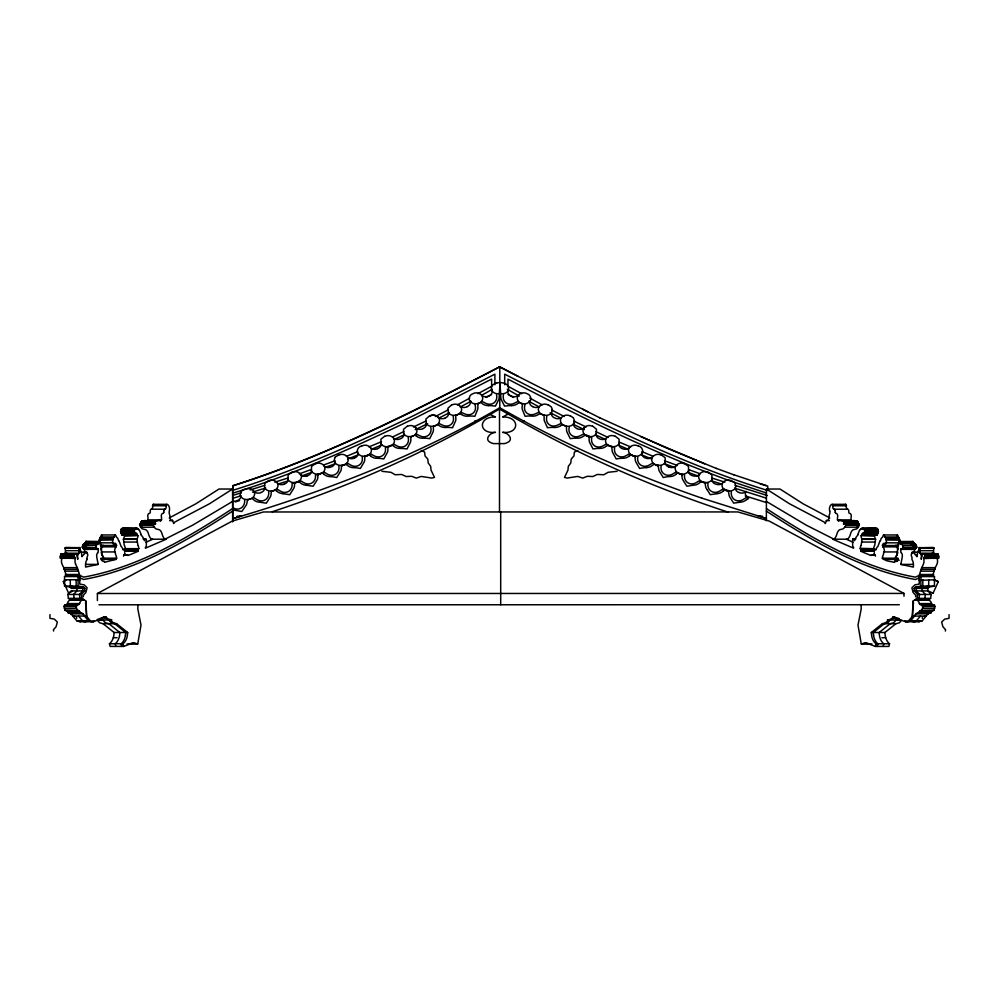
<?xml version="1.0" encoding="UTF-8"?>
<svg xmlns="http://www.w3.org/2000/svg" width="999" height="999" viewBox="0 0 999 999"><rect width="100%" height="100%" fill="white"/><g stroke="black" fill="none" stroke-linecap="round" stroke-linejoin="round"><path stroke-width="1.5" d="M137.85 604.632L137.85 609.153L141.009 625.112L137.725 643.93L127.048 643.93M766.221 520.729L766.221 517.682M861.163 604.645L861.163 609.165L857.991 625.124L861.275 643.943L871.952 643.943M766.358 520.367L766.445 489.035L780.007 489.035L803.084 503.783L829.769 517.944M894.904 561.238L894.742 561.388A1.898 1.336 90 0 0 894.629 562.362L886.825 560.801L882.317 558.216A4.558 3.222 90 0 0 882.654 556.393A4.446 3.147 90 0 1 883.253 554.969A3.721 2.635 90 0 0 883.566 553.359L884.053 551.947A3.322 2.348 90 0 0 884.377 550.162A6.419 4.545 90 0 0 882.941 546.853M899.187 560.339L896.19 558.254M928.071 600.099L930.606 598.389L931.143 594.455L917.582 594.467L914.335 590.909L914.16 588.386L915.484 587.087L920.878 586.126L920.916 576.573L919.267 575.387L915.346 577.147C860.838 567.332 812.274 538.424 766.47 508.628M922.851 579.782L922.826 586.126L917.432 587.087L916.108 588.386L916.295 590.909L919.53 594.467L918.993 598.389L916.458 600.099M928.708 579.782L928.683 586.126L923.288 587.087L921.965 588.386L922.139 590.909L925.386 594.455L924.849 598.389L922.302 600.099M915.484 587.087L929.045 587.087L934.44 586.126L934.477 576.573L932.766 575.374L919.267 575.387L919.242 584.09L914.884 584.865L911.875 587.787L913.136 592.519L915.783 595.416L915.584 596.803M949.05 614.635L949.038 618.344L944.679 619.13L941.657 622.052L942.919 626.785L945.566 629.682L945.379 631.056M232.642 521.903L232.567 489.035L219.006 489.023L195.916 503.771L169.243 517.932M74.65 558.416L60.315 557.904A3.222 2.273 -90 0 1 60.315 556.368L61.176 553.846L76.973 554.145A1.286 0.912 -90 0 1 77.135 555.631L77.735 559.303L77.635 556.668A1.374 0.974 -90 0 1 77.41 555.931M74.363 558.466L73.876 557.917A3.222 2.273 -90 0 1 73.876 556.368L74.738 553.858L76.311 553.646M136.488 533.316A1.548 1.086 -90 0 0 135.677 533.516L135.714 533.753A1.898 1.349 -90 0 1 135.926 534.69L135.352 535.014L134.191 530.619M136.638 533.366L137.912 536.151A5.707 4.033 -90 0 1 137.05 539.098L137.387 542.445A7.305 5.17 -90 0 1 137.725 544.842L137.775 545.142M876.323 529.008C879.857 528.646 877.859 535.114 876.647 534.69A1.898 1.349 90 0 1 876.86 533.766L876.885 533.528A1.561 1.099 90 0 0 876.61 533.354M877.671 529.408L877.309 528.508L861.525 528.583L859.59 530.294M879.707 541.52L878.258 545.554A2.173 1.536 90 0 1 877.247 547.002L876.223 548.776M80.132 548.676A2.01 1.424 -90 0 0 79.833 547.839L65.709 547.502L65.072 548.389A5.07 3.584 -90 0 0 65.472 549.987L65.559 550.674A3.322 2.348 -90 0 0 65.41 551.423L65.147 553.896M79.52 547.502L78.634 548.389A5.07 3.584 -90 0 0 79.033 549.987L79.121 550.674A3.322 2.348 -90 0 0 78.971 551.423L78.933 551.698M82.03 556.643L82.03 556.443A3.696 2.61 -90 0 0 81.718 554.67L81.556 553.995A4.933 3.484 -90 0 0 81.069 551.76A9.59 6.781 -90 0 0 80.107 549.725L80.157 549.5M98.252 543.893L84.028 543.843A1.923 1.361 -90 0 0 83.292 544.443A2.148 1.511 -90 0 0 82.929 545.417L82.717 545.804A1.948 1.374 -90 0 0 82.368 546.69L83.766 549.5L84.553 548.726M78.896 551.96L78.909 552.684A1.698 1.199 -90 0 0 78.896 553.221L78.097 554.607M475.049 404.807C477.397 411.713 471.166 417.033 464.423 413.786A6.518 6.518 0 0 1 463.336 413.236L461.038 412.375M77.398 555.769L77.947 554.657M933.853 553.908L933.59 551.436A3.322 2.348 90 0 0 933.453 550.686L933.528 549.999A5.07 3.584 90 0 0 933.94 548.401L933.303 547.514L919.167 547.852A2.01 1.424 90 0 0 918.868 548.688M861.525 528.583L874.812 528.284M902.784 547.739L916.345 547.739L916.632 546.703A1.948 1.374 90 0 0 916.295 545.816L916.071 545.429A2.148 1.511 90 0 0 915.708 544.455A1.923 1.361 90 0 0 914.984 543.856L900.748 543.906A2.035 1.436 90 0 1 902.497 545.442L902.596 545.654A1.998 1.411 90 0 1 903.096 547.502L901.672 549.525L900.886 548.751M122.39 533.341A1.561 1.099 -90 0 0 122.115 533.516L122.153 533.753A1.898 1.349 -90 0 1 122.353 534.677C121.179 534.989 119.543 529.732 121.866 528.521L137.475 528.571L139.41 530.282M876.26 549.013L875.898 549.925L875.087 549.65A7.193 5.082 90 0 1 874.425 548.901L874.175 548.713A2.023 1.436 90 0 0 874.025 550.324M123.676 646.415L123.014 643.731A12.325 8.716 -90 0 0 126.786 638.086L126.935 637.449A14.56 10.29 -90 0 0 127.373 635.464L127.685 632.504L116.608 623.688L113.411 622.877L111.638 621.203A1.811 1.286 -90 0 1 111.501 620.367L111.563 619.742L97.939 620.354A1.811 1.286 -90 0 0 98.077 621.203L99.838 622.877L103.047 623.688L114.111 632.504L113.811 635.464A14.56 10.29 -90 0 1 113.374 637.449L113.187 638.061A12.325 8.716 -90 0 1 109.453 643.718L110.115 646.415L123.676 646.415L133.217 642.819L137.725 643.93M914.46 548.751L915.109 549.512L916.345 547.739M64.835 584.802L63.374 581.443L68.581 593.144L72.403 591.246M98.114 548.738L97.34 549.512L96.541 547.714L82.767 547.702M861.275 643.943L865.783 642.832L875.324 646.428L875.986 643.743A12.325 8.716 90 0 1 872.214 638.099L872.065 637.462A14.56 10.29 90 0 1 871.628 635.476L871.315 632.517L882.392 623.701L885.589 622.889L887.362 621.216A1.811 1.286 90 0 0 887.499 620.379L891.57 618.768L892.969 617.007L905.506 621.753L919.068 621.74L922.239 620.791L926.198 616.046L912.212 616.083L913.236 600.948L917.032 598.389L930.606 598.389M163.824 512.125L163.936 510.202M453.121 416.296C455.207 423.276 448.826 428.409 442.17 425.012A6.431 6.431 0 0 1 441.108 424.425L438.836 423.514M70.941 600.074L68.394 598.376L67.857 594.442L81.419 594.442L84.665 590.896L84.853 588.374L83.516 587.075L78.122 586.113L64.56 586.113L64.523 576.56L66.234 575.362L79.733 575.374L83.666 577.135C138.162 567.32 186.726 538.411 232.542 508.616M766.408 501.436L806.318 525.187L834.053 539.21A10.589 7.492 90 0 0 835.888 536.7A11.214 7.93 90 0 0 836.925 533.966A7.542 5.332 90 0 1 839.51 529.795L842.644 528.995A3.934 2.772 90 0 0 844.18 527.884L844.542 527.16A2.51 1.773 90 0 0 845.529 525.986L845.866 524.65L844.679 524.075A5.107 3.609 90 0 0 843.83 523.626L843.643 522.877A1.424 0.999 90 0 0 844.118 522.677M853.283 542.395L846.353 539.235L847.614 539.21A10.589 7.492 90 0 0 849.45 536.7A11.214 7.93 90 0 0 850.486 533.966A7.542 5.332 90 0 1 853.071 529.795L856.205 528.995A3.934 2.772 90 0 0 857.741 527.884L858.104 527.16A2.385 1.686 90 0 0 858.753 526.61L858.965 524.125L845.117 524.138M138.324 549.575L138.162 549.912A1.336 0.937 -90 0 0 138.262 550.998L124.7 550.998A1.336 0.937 -90 0 1 124.6 549.9L125.25 548.339A5.27 3.721 -90 0 0 124.363 545.417L124.151 544.842A7.305 5.17 -90 0 0 123.826 542.445L123.476 539.085A5.707 4.033 -90 0 0 124.338 536.151L137.937 535.626M124.875 549.475L138.449 549.487L138.811 548.339A5.27 3.721 -90 0 0 137.924 545.417M122.777 548.763L121.766 546.977A2.173 1.536 -90 0 1 120.754 545.541L119.293 541.508M861.225 545.154L861.275 544.855A7.305 5.17 90 0 1 861.613 542.457L861.962 539.11A5.707 4.033 90 0 1 861.101 536.163L862.362 533.379M860.676 549.587L860.838 549.925A1.336 0.937 90 0 1 860.738 551.011L874.312 551.011A1.336 0.937 90 0 0 874.4 549.912L873.763 548.351A5.27 3.721 90 0 1 874.637 545.429L874.849 544.855A7.305 5.17 90 0 1 875.174 542.457L875.524 539.098A5.707 4.033 90 0 1 874.662 536.163L861.063 535.639M85.502 603.958L85.764 600.936L81.968 598.376L68.394 598.376M924.35 558.429L925.124 557.929A3.222 2.273 90 0 0 925.124 556.393L924.262 553.871L922.04 554.158A1.286 0.912 90 0 0 921.877 555.644L921.278 559.315L921.365 556.68A1.374 0.974 90 0 0 921.59 555.943M924.637 558.478L938.685 557.929A3.222 2.273 90 0 0 938.698 556.381L937.824 553.871L922.689 553.658M98.901 541.97L99.8 537.924A3.147 2.223 -90 0 1 100.774 536.95A4.433 3.134 -90 0 1 101.349 535.189L102.422 535.826M113.399 543.856A4.046 2.86 -90 0 1 113.287 542.819A5.607 3.959 -90 0 1 112.462 541.97L113.362 537.937A3.147 2.223 -90 0 1 114.336 536.962A4.433 3.134 -90 0 1 114.922 535.189L115.659 535.064L116.296 536.825A9.028 6.381 -90 0 0 117.532 538.061A3.534 2.498 -90 0 1 118.232 539.847L119.268 541.333M430.769 427.235C432.579 434.265 426.049 439.223 419.505 435.651A6.344 6.344 0 0 1 418.456 435.04L416.221 434.066M496.528 394.692C498.289 401.723 491.733 406.655 485.202 403.047A6.319 6.319 0 0 1 484.153 402.435L481.93 401.448M924.038 557.966L923.725 557.317L923.913 560.339A4.758 3.372 90 0 1 923.463 563.898A20.517 14.51 90 0 1 921.64 567.657L919.267 575.387M923.526 558.091L937.087 558.091L937.487 560.339A4.758 3.372 90 0 1 937.025 563.898A20.517 14.51 90 0 1 935.214 567.657L932.766 575.374M920.067 551.71L920.029 551.436A3.322 2.348 90 0 0 919.879 550.686L919.967 549.999A5.07 3.584 90 0 0 920.366 548.401L919.48 547.514M874.187 553.808L874.4 552.797M408.229 437.562C409.902 444.605 403.309 449.475 396.803 445.829A6.294 6.294 0 0 1 395.766 445.204L393.556 444.205M876.872 531.98L878.483 531.456M84.028 543.843A1.961 1.386 -90 0 1 84.59 543.856L84.728 543.581A1.586 1.124 -90 0 1 84.903 543.044L84.99 542.882A1.424 1.011 -90 0 1 85.34 542.557L85.939 542.345A2.535 1.798 -90 0 1 86.076 541.308L99.75 541.483A3.971 2.81 -90 0 1 100.524 544.205M735.826 486.463L734.864 482.692L731.168 480.394M917.032 598.389L917.582 594.467M922.302 618.356L922.502 616.97M920.067 610.689L921.627 610.476L922.489 608.441L922.764 606.58L921.553 604.807A2.96 2.098 90 0 1 919.38 603.583A4.87 3.447 90 0 0 916.57 600.124L915.209 599.625L928.758 600.224A4.87 3.447 90 0 1 931.543 603.596A2.96 2.098 90 0 0 933.753 604.832L934.964 606.58L933.828 610.464L920.067 610.689L917.906 613.061L930.806 612.949L932.267 610.689M74.962 557.954L75.275 557.305L75.087 560.327A4.758 3.372 -90 0 0 75.537 563.886M125.424 635.464L125.724 632.504L114.66 623.688L111.451 622.877L109.69 621.203A1.811 1.286 -90 0 1 109.553 620.367L104.47 617.707A2.96 2.098 -90 0 1 104.108 616.907L97.128 619.592M385.364 447.589C386.8 454.67 380.095 459.39 373.676 455.606A6.219 6.219 0 0 1 372.664 454.957L370.479 453.908M927.959 590.834L933.091 593.144M134.178 530.407L134.99 528.696M911.475 556.156A3.509 2.485 90 0 1 912 558.778L911.975 559.078A1.249 0.887 90 0 0 912 559.69L912.574 560.664A6.231 4.408 90 0 1 913.261 562.787A13.349 9.441 90 0 1 913.386 567.082L900.811 564.398L901.897 558.99A11.713 8.279 90 0 0 902.322 554.895A3.709 2.622 90 0 0 901.385 552.922M362.25 457.117C363.511 464.21 356.718 468.818 350.374 464.922A6.156 6.156 0 0 1 349.375 464.248L347.227 463.161M338.911 466.233C339.997 473.351 333.129 477.834 326.848 473.826A6.094 6.094 0 0 1 325.861 473.139L323.738 472.015M735.826 486.463L735.364 487.837M843.418 523.826L856.992 523.826L857.442 522.814A1.486 1.049 90 0 0 857.841 522.514L856.955 520.941L842.132 520.904A9.091 6.431 90 0 0 840.134 520.654A1.936 1.374 90 0 0 839.397 520.604L839.123 520.716A2.285 1.623 90 0 0 838.573 521.278L837.487 519.892A10.402 7.355 90 0 1 837.599 516.895A2.81 1.986 90 0 0 837.387 514.448L837.162 514.085A2.273 1.611 90 0 0 836.5 513.523L835.676 513.236M268.669 491.883C269.643 499.001 262.737 503.421 256.493 499.35A6.056 6.056 0 0 1 255.532 498.663L253.409 497.514M292.07 483.416C293.044 490.534 286.126 494.955 279.895 490.884A6.056 6.056 0 0 1 278.921 490.184L276.81 489.048M315.472 474.937C316.446 482.067 309.528 486.488 303.296 482.405A6.056 6.056 0 0 1 302.322 481.718L300.212 480.569M317.67 475.536L318.419 474.175L320.979 473.489A6.968 6.968 0 0 0 321.978 473.026L322.053 472.977A5.157 5.157 0 0 0 324.475 466.158M154.882 522.664A1.424 0.999 -90 0 0 155.369 522.864L155.582 523.813L142.02 523.813L141.558 522.802A1.486 1.049 -90 0 1 141.159 522.502L142.045 520.929L156.868 520.891A9.091 6.431 -90 0 1 158.878 520.641A1.936 1.374 -90 0 1 159.603 520.591L159.877 520.704A2.285 1.623 -90 0 1 160.427 521.266L161.513 519.88A10.402 7.355 -90 0 0 161.413 516.883A2.81 1.986 -90 0 1 161.613 514.435L161.838 514.073A2.273 1.611 -90 0 1 162.5 513.511L163.324 513.224M141.159 522.502L154.733 522.514L155.157 521.078L156.868 520.891M141.084 534.577L141.196 535.302A9.54 6.743 -90 0 1 142.233 536.276L143.644 538.498A10.852 7.68 -90 0 1 144.443 540.659L144.88 539.86A2.535 1.798 -90 0 1 145.629 539.31L143.094 538.936M877.272 646.428L877.934 643.743M883.128 646.428L883.79 643.743A12.325 8.716 90 0 1 880.032 638.099L879.869 637.462A14.56 10.29 90 0 1 879.432 635.476L879.132 632.517L890.196 623.701L893.393 622.889L895.166 621.216A1.811 1.286 90 0 0 895.304 620.379L899.112 618.93M887.437 619.755L901.061 620.379A1.811 1.286 90 0 1 900.923 621.216L899.162 622.889L895.953 623.701L884.889 632.517L885.189 635.476A14.56 10.29 90 0 0 885.626 637.462L885.813 638.074A12.325 8.716 90 0 0 889.547 643.731L888.885 646.428L875.324 646.428M917.282 554.682L917.444 554.008A4.933 3.484 90 0 1 917.944 551.773A9.59 6.781 90 0 1 918.893 549.737L918.855 549.512M862.512 533.329A1.548 1.086 90 0 1 863.323 533.528L863.286 533.766A1.898 1.349 90 0 0 863.074 534.702L863.648 535.027L864.809 530.631M85.464 542.494L99.513 542.494A2.572 1.811 -90 0 1 99.6 541.458L99.638 541.321M859.49 530.407L857.916 534.278M244.668 500.324C245.192 506.968 238.798 511.725 232.779 507.604M102.81 558.241L102.21 559.39L115.784 559.39L116.683 558.204A4.558 3.222 -90 0 1 116.346 556.381A4.446 3.147 -90 0 0 115.759 554.957A3.721 2.635 -90 0 1 115.434 553.346L114.947 551.935A3.322 2.348 -90 0 1 114.635 550.149A6.419 4.545 -90 0 1 116.059 546.84L116.521 545.516A1.623 1.149 -90 0 0 116.184 544.455L116.096 544.268A1.961 1.386 -90 0 0 114.373 543.369L114.373 543.893A8.766 6.206 -90 0 1 114.523 545.741L100.961 545.741A3.197 2.26 -90 0 1 100.412 545.179M842.132 520.904L843.843 521.091L844.28 522.527L857.841 522.514M885.601 543.868A4.046 2.86 90 0 0 885.713 542.832A5.607 3.959 90 0 0 886.538 541.982L885.638 537.949A3.147 2.223 90 0 0 884.664 536.975A4.433 3.134 90 0 0 884.09 535.202L883.341 535.077L882.704 536.838A9.028 6.381 90 0 1 881.468 538.074A3.534 2.498 90 0 0 880.781 539.86L879.732 541.346M66.733 610.676L68.894 613.049A3.671 2.597 -90 0 1 70.679 613.873L82.892 613.861A3.671 2.597 -90 0 0 81.094 613.024L78.933 610.676L65.172 610.451L64.036 606.555L65.247 604.795A2.96 2.098 -90 0 0 67.42 603.571A4.87 3.447 -90 0 1 70.23 600.112L83.791 599.6L70.242 600.199M78.933 610.676L77.373 610.464L76.511 608.428L76.236 606.568L77.447 604.795A2.96 2.098 -90 0 0 79.62 603.571A4.87 3.447 -90 0 1 82.43 600.112M101.074 550.137A6.419 4.545 -90 0 1 102.497 546.84L102.959 545.516A1.623 1.149 -90 0 0 102.86 544.942M829.719 511.151A4.308 3.047 90 0 1 829.57 514.248A5.744 4.058 90 0 0 828.995 517.582A5.732 4.058 90 0 1 828.596 519.468A2.972 2.098 90 0 1 826.747 520.267A2.897 2.048 90 0 0 826.373 520.666L825.586 522.889A2.273 1.611 90 0 1 825.137 523.576L824.724 522.44L821.378 520.541L789.522 503.783L766.445 489.035M87.825 549.4L84.141 549.063M896.578 535.839L897.651 535.202A4.433 3.134 90 0 1 898.238 536.975A3.147 2.223 90 0 1 899.2 537.949L900.099 541.982M135.265 534.702L121.703 534.69M904.657 620.679L907.454 621.753L910.626 620.791L912.574 616.071L913.236 600.948L913.498 603.97M933.078 593.231L938.286 581.668L934.04 579.707L938.286 581.668M688.561 470.904L688.473 466.383L684.365 463.461M711.962 479.37L711.875 474.85L707.767 471.928M89.685 542.469L85.939 542.345M151.673 509.228A2.647 1.873 -90 0 0 152.522 505.806L153.259 504.333L166.833 504.333A4.208 2.972 -90 0 1 168.619 505.606A5.382 3.796 -90 0 1 169.293 511.151A4.308 3.047 -90 0 0 169.443 514.248A5.744 4.058 -90 0 1 170.005 517.582A5.732 4.058 -90 0 0 170.404 519.455A2.972 2.098 -90 0 0 172.253 520.254M165.122 509.29A2.635 1.861 -90 0 0 166.084 505.806L166.833 504.333M665.172 462.25L665.159 457.717L661.088 454.757M145.717 542.382L152.647 539.235L151.386 539.198A10.589 7.492 -90 0 1 149.55 536.688A11.214 7.93 -90 0 1 148.514 533.953A7.542 5.332 -90 0 0 145.929 529.782L142.795 528.983A3.934 2.772 -90 0 1 141.259 527.872L140.896 527.147A2.385 1.686 -90 0 1 140.247 526.598L140.035 524.113L154.321 524.063A5.107 3.609 -90 0 1 155.17 523.613L155.582 523.813M232.592 501.423L192.682 525.174L164.947 539.198A10.589 7.492 -90 0 1 163.112 536.688A11.214 7.93 -90 0 1 162.075 533.953A7.542 5.332 -90 0 0 159.49 529.782L156.356 528.983A3.934 2.772 -90 0 1 154.82 527.884L154.458 527.147A2.51 1.773 -90 0 1 153.471 525.973L153.896 524.125M151.648 509.153L151.448 509.203A1.698 1.199 -90 0 0 150.624 509.702A1.961 1.386 -90 0 0 150.262 510.664L150.275 511.688A1.736 1.224 -90 0 1 150.075 512.812L149.925 513.036A1.424 1.011 -90 0 1 149.226 513.436L149.038 513.461A2.273 1.598 -90 0 0 148.277 514.073L148.052 514.448A2.81 1.986 -90 0 0 147.864 516.87A10.402 7.355 -90 0 1 147.952 519.88L147.165 521.066M618.918 443.768L619.13 439.248L615.209 436.138M345.567 464.148L345.492 464.198A6.906 6.906 0 0 1 344.505 464.685L341.546 465.746L341.321 468.743A6.256 6.256 0 0 1 340.696 471.128L336.75 477.559A34.765 34.765 0 0 0 329.982 476.623A9.278 9.278 0 0 1 323.813 474.163M746.153 491.383L745.966 491.708A6.806 6.806 0 0 1 739.21 492.582M877.134 528.533L874.4 528.421M596.166 433.828L596.515 429.308L592.694 426.123M573.688 423.564L574.512 420.816L573.339 417.782M124.201 528.271L124.9 528.084L121.866 528.521M551.473 412.762L552.385 409.665M855.918 538.948L852.784 539.11A2.485 1.761 90 0 0 852.622 540.297L852.671 546.091L853.571 547.415A1.536 1.086 90 0 1 853.608 548.201L832.791 539.248M335.239 457.117L334.253 459.827L334.815 462.275M898.476 544.218A3.971 2.81 90 0 1 899.25 541.495L912.811 541.483A3.971 2.81 90 0 0 912.512 542.032M82.03 556.443L83.616 554.657A1.511 1.074 -90 0 0 84.153 554.27L84.815 553.121A5.22 3.684 -90 0 1 85.889 553.021L86.226 552.897A1.436 1.011 -90 0 0 86.676 552.297M874.475 528.971L875.461 528.096M508.966 413.561L502.622 417.02C520.079 416.321 519.917 434.328 502.622 432.317C508.066 432.455 514.373 439.835 507.092 442.682A11.051 11.051 0 0 1 504.395 443.606L493.643 443.606A11.051 11.051 0 0 1 490.946 442.682C483.666 439.835 489.997 432.455 495.429 432.317C478.121 434.328 477.984 416.321 495.442 417.02L489.647 414.185M335.239 457.117L338.911 454.782M905.506 621.753L908.678 620.791L912.574 616.071A8.729 6.169 90 0 0 916.083 613.848A3.671 2.597 90 0 1 917.906 613.036M910.626 620.791L914.584 616.046M920.441 616.046L916.483 620.791L913.311 621.753L910.514 620.679M393.781 438.311A5.082 5.082 0 0 1 391.933 445.204L391.883 445.304A6.768 6.768 0 0 1 390.934 445.816L387.962 447.015L387.899 450.025A6.194 6.194 0 0 1 387.387 452.422L383.753 458.991A34.94 34.94 0 0 0 376.948 458.291A9.403 9.403 0 0 1 370.666 456.043M124.6 528.409L137.475 528.571M115.784 559.39L104.371 562.35A1.898 1.336 -90 0 0 104.258 561.376L104.096 561.226A2.76 1.961 -90 0 0 103.022 561.288A5.657 3.996 -90 0 1 100.911 559.103L101.124 558.391A13.961 9.865 -90 0 0 102.909 558.566L103.671 557.954A8.179 5.782 -90 0 0 101.923 555.119L101.361 552.909A4.271 3.022 -90 0 0 101.623 550.636A6.718 4.745 -90 0 0 100.862 548.076A2.922 2.06 -90 0 0 100.499 544.23M164.136 509.79L164.46 509.428A1.686 1.199 -90 0 1 165.097 509.215L151.448 509.203M67.857 594.442L71.104 590.896L84.665 590.896M276.898 491.146L275.037 490.034A7.005 7.005 0 0 1 274.038 490.484L271.316 491.421L271.054 494.418A6.269 6.269 0 0 1 270.392 496.79L266.346 503.184L259.59 502.172A9.241 9.241 0 0 1 253.459 499.662L252.223 498.551A2.235 2.235 0 0 0 251.636 498.501A7.005 7.005 0 0 1 250.637 498.951L249.088 499.388A7.63 7.63 0 0 1 247.665 499.662L246.915 502.947A6.356 6.356 0 0 1 246.129 505.294L241.758 511.525L235.065 510.277A10.14 10.14 0 0 1 232.779 509.815M315.634 463.486L311.526 466.421L311.438 470.941M488.573 405.569A9.503 9.503 0 0 1 482.205 403.571L480.856 402.572A2.248 2.248 0 0 0 480.269 402.56L480.269 402.56A6.731 6.731 0 0 1 479.32 403.097L479.158 403.146A7.243 7.243 0 0 1 477.822 403.658L477.872 406.993A6.094 6.094 0 0 1 477.672 409.428L474.875 416.271A35.165 35.165 0 0 0 468.007 416.171A9.678 9.678 0 0 1 461.488 414.473M844.542 527.16L858.104 527.16M460.689 406.518A5.02 5.02 0 0 1 459.54 413.524L459.465 413.586A6.531 6.531 0 0 1 458.566 414.16L455.669 415.559L455.856 418.569A6.119 6.119 0 0 1 455.569 420.991L452.522 427.759A35.14 35.14 0 0 0 445.666 427.485M914.16 588.386L927.721 588.386L929.045 587.087M723.101 491.108L724.962 489.985A7.005 7.005 0 0 0 725.961 490.447L726.96 490.759A7.567 7.567 0 0 0 728.371 491.071L728.945 494.38A6.269 6.269 0 0 0 729.607 496.753L733.653 503.146L740.409 502.135M746.503 499.575L748.626 498.601M438.711 417.632A5.045 5.045 0 0 1 437.287 424.612L437.225 424.687A6.618 6.618 0 0 1 436.301 425.237L433.341 426.561L433.416 429.57A6.144 6.144 0 0 1 433.029 431.98L429.732 438.673A35.077 35.077 0 0 0 422.902 438.211A9.528 9.528 0 0 1 416.508 436.188M676.148 474.088L677.434 473.039M416.546 436.151L415.147 435.202A2.248 2.248 0 0 0 414.573 435.189L414.573 435.189A6.718 6.718 0 0 1 413.623 435.726L410.814 436.925L410.839 439.935A6.156 6.156 0 0 1 410.402 442.345L406.98 448.988A35.027 35.027 0 0 0 400.162 448.439M629.295 455.981L631.218 454.945A6.843 6.843 0 0 0 632.18 455.444L633.416 455.881A7.505 7.505 0 0 0 634.827 456.243L635.264 459.565A6.219 6.219 0 0 0 635.839 461.95L639.622 468.456A34.853 34.853 0 0 1 646.415 467.632M362.075 445.891A7.005 7.005 0 0 1 370.829 448.052A5.107 5.107 0 0 1 368.818 454.87L368.781 454.97A6.843 6.843 0 0 1 367.807 455.469L364.872 456.58L364.722 459.577A6.219 6.219 0 0 1 364.16 461.975L360.364 468.481A34.853 34.853 0 0 0 353.584 467.657A9.341 9.341 0 0 1 347.352 465.309L345.492 464.198A2.248 2.248 0 0 1 346.066 464.235M306.393 485.164A9.241 9.241 0 0 1 300.249 482.717L299.013 481.618A2.235 2.235 0 0 0 298.439 481.555L298.439 481.555A7.005 7.005 0 0 1 297.44 482.017L294.705 482.954L294.455 485.951A6.269 6.269 0 0 1 293.781 488.324L289.735 494.717L282.992 493.706M935.601 554.158L936.25 553.658M560.751 425.586L562.762 424.675A6.618 6.618 0 0 0 563.686 425.224L564.997 425.786A7.38 7.38 0 0 0 566.371 426.223L566.57 429.558A6.144 6.144 0 0 0 566.957 431.968L570.254 438.661A35.077 35.077 0 0 1 577.085 438.199A9.528 9.528 0 0 0 583.478 436.176L585.426 435.177A6.718 6.718 0 0 0 586.363 435.701L587.512 436.163A7.418 7.418 0 0 0 588.886 436.575L588.985 436.675M64.523 576.56L78.084 576.56L79.733 575.374L77.36 567.644A20.517 14.51 -90 0 1 75.537 563.886M79.733 575.374L79.758 584.078L84.116 584.852L87.125 587.774L85.864 592.507L83.217 595.404L83.416 596.79M232.567 489.035L209.478 503.771L177.635 520.529L174.276 522.427L173.876 523.563A2.273 1.611 -90 0 1 173.414 522.877L172.627 520.654A2.897 2.048 -90 0 0 172.253 520.229M232.617 511.113C186.751 540.934 138.087 569.742 83.529 579.507L79.92 577.859M862.287 528.483L863.935 528.596M852.609 520.779L852.959 520.591A1.936 1.374 90 0 1 853.695 520.654A9.091 6.431 90 0 1 855.693 520.891M100.287 540.209L112.712 539.972M447.789 410.065L435.439 416.496M457.38 404.857L469.705 398.164M477.922 393.706L491.62 386.276L491.62 379.121L415.684 417.794C356.281 446.403 295.916 473.751 232.779 493.181M486.138 397.402L491.595 394.443M701.96 498.176C632.055 474.113 564.023 444.48 499.8 407.754C415.934 455.919 325.424 491.433 232.792 518.681L232.779 485.901C325.911 456.331 413.449 411.925 499.787 366.77L518.269 376.448M97.403 600.561L97.39 593.506L232.218 521.091L263.474 511.975L737.899 511.938L769.155 521.053L903.995 593.431L903.995 596.253M135.077 528.583L136.713 528.471M392.794 436.863L403.796 431.605M413.436 427.01L425.811 421.091M458.566 414.16L457.28 414.76A7.318 7.318 0 0 1 455.931 415.222M919.08 577.872L915.484 579.52C860.913 569.755 812.249 540.946 766.383 511.126M166.221 539.235L145.392 548.189A1.536 1.086 -90 0 1 145.429 547.402L146.341 546.078L146.378 540.284A2.485 1.761 -90 0 0 146.216 539.098L146.104 538.936M63.374 581.543L65.946 580.407M577.797 450.537L574.363 452.06L574 455.881L571.178 459.14L570.816 462.949L568.319 466.346L567.956 470.154L564.485 477.397L567.22 478.059L577.772 476.423L582.654 478.084L587.412 476.273L592.807 476.535L597.34 474.45L603.858 474.762L608.004 472.315L617.095 471.291M856.992 523.826L857.617 523.713A5.107 3.621 90 0 1 858.253 524.063L858.965 524.125M436.301 425.237L434.99 425.799A7.38 7.38 0 0 1 433.616 426.236M346.416 456.368L357.667 451.648M368.918 446.94L381.581 441.633M347.078 463.736L341.371 465.984M364.086 456.618L369.755 454.245M386.763 447.115L391.021 445.342M123.776 554.944L128.384 555.369L138.024 551.336M412.475 436.176L413.623 435.726M451.536 404.932L447.914 408.266L448.514 412.762M88.486 620.666L85.689 621.728L82.517 620.779L78.559 616.033M94.343 620.666L91.546 621.74L88.374 620.779L84.415 616.033L72.802 616.033L76.761 620.779L79.932 621.728L93.494 621.74L106.031 616.995L107.992 619.068L111.563 619.742M390.934 445.816L389.647 446.303A7.468 7.468 0 0 1 388.261 446.69M79.932 621.728L82.717 620.679M83.741 621.728L86.526 620.679M477.822 403.658L479.32 403.097M299.325 473.863L310.764 469.68M323.626 464.985L335.065 460.801M302.023 475.861L312.063 472.202M324.962 467.482L335.002 463.823M293.843 483.329L299.6 481.231M316.883 474.912L322.64 472.814M429.62 415.821L425.861 419.068L426.298 423.576M500.699 393.531A6.918 6.918 0 0 0 507.992 391.071C512.962 379.732 486.975 379.807 492.082 391.009A6.993 6.993 0 0 0 499.338 393.544M919.267 580.369L934.465 579.782M367.807 455.469L366.571 455.906A7.505 7.505 0 0 1 365.172 456.268M407.292 426.136L403.471 429.333L403.821 433.841M344.505 464.685L343.269 465.097A7.542 7.542 0 0 1 341.858 465.434M272.19 511.763C351.273 485.651 427.909 451.66 499.5 409.003C571.54 451.91 648.676 486.038 728.283 512.212M384.777 436.151L380.869 439.26L381.069 443.781M232.792 518.631L241.471 515.934M320.979 473.489L319.842 473.851A7.567 7.567 0 0 1 318.419 474.175M232.779 495.429L241.483 492.682M250.187 489.935L264.685 485.364M274.837 482.155L287.887 478.034M232.779 498.351L240.809 495.829M252.51 492.132L265.697 487.974M278.871 483.816L287.65 481.043M235.215 501.985L239.61 500.586M297.44 482.005L296.441 482.317A7.567 7.567 0 0 1 295.03 482.642M274.038 490.484L273.039 490.796A7.567 7.567 0 0 1 271.628 491.108M292.232 471.965L288.124 474.887L288.037 479.408M268.831 480.432L264.723 483.366L264.635 487.887A6.831 6.831 0 0 0 271.591 490.934M699.787 480.544L697.677 481.68A6.056 6.056 0 0 1 696.703 482.38C690.471 486.451 683.553 482.03 684.527 474.912M723.189 489.011L721.078 490.147A6.056 6.056 0 0 1 720.104 490.846C713.873 494.917 706.955 490.497 707.929 483.379M746.59 497.477L744.48 498.613A6.056 6.056 0 0 1 743.506 499.313C737.262 503.384 730.356 498.963 731.318 491.845M676.261 471.99L674.125 473.114A6.094 6.094 0 0 1 673.151 473.801C666.87 477.809 660.002 473.326 661.076 466.208M247.665 499.662L250.637 498.951M652.772 463.136L650.611 464.223A6.156 6.156 0 0 1 649.612 464.885C643.269 468.793 636.475 464.185 637.737 457.092M629.507 453.883L627.322 454.932A6.219 6.219 0 0 1 626.311 455.581C619.892 459.378 613.186 454.657 614.635 447.577M474.7 421.066L475.724 420.854M495.454 383.279L496.678 383.029M606.43 444.18L604.22 445.179A6.294 6.294 0 0 1 603.184 445.804C596.69 449.463 590.084 444.592 591.758 437.55M518.056 401.448L515.834 402.435A6.319 6.319 0 0 1 514.785 403.047C508.254 406.655 501.698 401.723 503.459 394.692M97.615 552.909A3.709 2.622 -90 0 0 96.678 554.882A11.713 8.279 -90 0 0 97.115 558.978L98.189 564.385L85.602 567.07A13.349 9.441 -90 0 1 85.739 562.774A6.231 4.408 -90 0 1 86.426 560.651L87.013 559.665A1.249 0.887 -90 0 0 87.025 559.065M583.766 434.053L581.53 435.027A6.344 6.344 0 0 1 580.494 435.639C573.938 439.21 567.407 434.253 569.218 427.222M677.434 473.039L678.021 472.989A6.968 6.968 0 0 0 679.008 473.464L680.157 473.826A7.567 7.567 0 0 0 681.568 474.138L682.142 477.447A6.269 6.269 0 0 0 682.816 479.82L686.862 486.213L693.606 485.202A9.241 9.241 0 0 0 699.737 482.679L701.56 481.518A7.005 7.005 0 0 0 702.559 481.98L703.558 482.292A7.567 7.567 0 0 0 704.969 482.604L705.544 485.914A6.269 6.269 0 0 0 706.206 488.286L707.067 489.585M60.802 558.453L61.189 558.304A1.786 1.261 -90 0 0 61.401 557.954M864.572 532.005L878.233 531.98M930.106 613.061L930.806 612.949M899.25 541.495L899.4 541.47A2.572 1.811 90 0 1 899.5 542.507L913.673 542.569A1.424 1.011 90 0 1 914.01 542.907M561.151 423.501L558.878 424.413A6.431 6.431 0 0 1 557.817 425C551.161 428.409 544.78 423.264 546.865 416.296M860.988 551.348L870.616 555.382L874.537 554.895A2.085 1.474 90 0 1 875.499 556.193M538.948 412.375L536.65 413.224A6.518 6.518 0 0 1 535.564 413.773C528.821 417.02 522.589 411.7 524.937 404.795M870.616 555.382L875.224 554.957M717.007 493.668L710.264 494.68L707.067 489.585M237.013 516.271L241.234 515.959M155.17 523.613L141.383 523.701A5.107 3.621 -90 0 0 140.759 524.063L140.035 524.113M892.969 617.007L899.075 618.531M924.412 616.083L924.674 616.071A8.729 6.169 90 0 0 928.283 613.848A3.671 2.597 90 0 1 930.106 613.036M141.009 527.26L154.458 527.147M894.742 561.388L897.539 561.351M64.535 579.77L79.733 579.757M829.707 511.163A5.382 3.796 90 0 1 830.394 505.619A4.208 2.972 90 0 1 832.179 504.333L845.741 504.345L846.428 505.781A2.647 1.873 90 0 0 847.339 509.24M152.585 505.769L166.146 505.769M832.179 504.345L832.866 505.781L846.428 505.781M851.835 521.078L851.048 519.892A10.402 7.355 90 0 1 851.16 516.895A2.81 1.986 90 0 0 850.961 514.448L850.736 514.085A2.273 1.598 90 0 0 849.962 513.474L849.774 513.449A1.424 1.011 90 0 1 849.075 513.049L848.938 512.812A1.736 1.224 90 0 1 848.738 511.7L848.75 510.676A1.961 1.386 90 0 0 848.376 509.715A1.698 1.199 90 0 0 847.552 509.215L833.903 509.228A1.686 1.199 90 0 1 834.552 509.428L834.877 509.802M147.952 519.88L161.513 519.88M837.487 519.892L851.048 519.892M169.618 520.654L172.627 520.654M826.373 520.666L829.382 520.666M141.596 521.078L155.157 521.078M843.843 521.091L857.417 521.091M141.134 521.603L154.708 521.603M844.305 521.615L857.866 521.615M141.034 522.065L154.595 522.077M844.405 522.077L857.966 522.077M139.76 524.263L154.071 524.25M844.929 524.263L859.252 524.275M139.573 524.637L153.134 524.637M845.866 524.65L859.427 524.65M139.623 525.224L153.184 525.224M845.816 525.237L859.39 525.237M140.896 527.147L142.37 527.26M856.63 527.272L857.991 527.272M122.827 528.259L137.462 528.346M861.538 528.359L876.173 528.271M123.539 528.084L124.076 528.796L137.637 528.796M861.363 528.808L874.924 528.808M121.316 528.995L138.099 528.958M860.913 528.971L877.684 529.008M121.329 529.395L122.69 528.995M121.279 529.707L134.84 529.707M864.023 528.708L864.16 529.72L877.734 529.72M121.141 529.882L134.715 529.882M864.16 529.72L877.859 529.895M120.742 530.956L134.303 530.956M864.697 530.968L878.258 530.968M120.529 531.443L122.14 531.967M120.554 531.693L121.928 531.693M877.085 531.705L878.446 531.705M120.867 531.98L134.428 531.992M120.842 532.479L134.403 532.492M864.597 532.504L878.158 532.492M120.954 532.792L134.765 532.942M864.235 532.954L878.059 532.804M121.341 533.391L134.915 533.391M864.098 533.404L877.659 533.404M121.316 533.728L135.09 533.741M863.91 533.753L877.696 533.741M863.735 534.715L877.297 534.702M101.511 534.952L115.072 534.952M121.791 535.014L135.352 535.014M863.648 535.027L877.209 535.027M883.928 534.964L897.489 534.964M100.774 536.962L114.336 536.962M884.664 536.975L898.238 536.975M99.8 537.924L113.362 537.937M885.638 537.949L899.2 537.937M99.738 538.598L113.299 538.598M885.701 538.611L899.262 538.611M123.476 539.085L137.038 539.098M151.386 539.198L164.947 539.198M834.053 539.21L847.614 539.21M861.962 539.11L875.524 539.098M123.439 539.31L137 539.31M862 539.323L875.574 539.323M98.926 540.209L100.549 540.059M886.3 539.984L900.087 540.222M123.664 542.045L137.225 542.045M861.775 542.057L875.336 542.057M909.327 542.482L913.536 542.519M85.34 542.557L89.136 542.557M909.864 542.582L913.673 542.569M84.99 542.882L88.799 542.894M113.287 542.819L99.725 542.819A4.046 2.86 -90 0 0 99.838 543.856M885.713 542.832L899.275 542.832A4.046 2.86 90 0 1 899.162 543.868M910.201 542.907L914.097 543.056A1.586 1.124 90 0 1 914.285 543.593L914.41 543.868A1.961 1.386 90 0 1 914.984 543.856M84.903 543.044L88.711 543.044M910.289 543.056L914.097 543.056M84.728 543.581L88.524 543.581M910.476 543.593L914.285 543.593M84.69 543.781L88.499 543.781M910.501 543.793L914.31 543.793M83.292 544.443L87.1 544.443M911.912 544.455L915.708 544.455M82.842 545.629L96.503 545.417A2.035 1.436 -90 0 1 98.264 543.831A1.486 1.049 -90 0 1 99.513 542.457M102.959 545.516L116.521 545.516M898.601 545.192A3.197 2.26 90 0 1 898.051 545.766L884.477 545.754A8.766 6.206 90 0 1 884.627 543.906L884.627 543.406A1.961 1.386 90 0 0 882.929 544.293L882.816 544.467A1.623 1.149 90 0 0 882.479 545.529L896.041 545.529L896.503 546.865A6.419 4.545 90 0 1 897.851 549.775M902.596 545.654L916.158 545.641M82.717 545.804L86.513 545.804M912.487 545.816L916.295 545.816M82.368 546.69L86.164 546.69M912.836 546.703L916.632 546.703M102.497 546.853L116.059 546.853M896.503 546.865L882.941 546.865L882.479 545.529M82.318 547.227L86.126 547.227M912.874 547.24L916.682 547.24M82.33 547.489L96.229 547.727M903.108 547.502L916.67 547.502M65.272 547.689L79.733 547.639M919.267 547.652L933.74 547.702M65.072 548.114L78.634 548.114M83.367 547.964L87.288 548.139M911.712 548.151L915.646 547.976M920.366 548.139L933.928 548.126M83.629 548.476L87.425 548.476M911.575 548.488L915.384 548.488M83.666 548.626L97.74 548.751M125.225 548.663L138.786 548.663M861.076 545.429A5.27 3.721 90 0 0 860.201 548.351L873.788 548.676M901.26 548.763L915.346 548.638M83.691 548.938L87.5 548.951M911.5 548.963L915.309 548.963M914.859 549.075L911.175 549.413M83.654 549.338L97.215 549.338M901.785 549.35L915.346 549.35M874.125 549.487L860.564 549.5L860.214 548.676M65.559 550.674L79.121 550.674M919.879 550.686L933.453 550.686M124.7 550.998L138.262 551.011M860.738 551.011L874.312 551.011M80.707 552.11L86.738 552.11A4.146 2.935 -90 0 1 87.587 554.657M114.947 551.935L101.386 551.935L101.873 553.134A3.709 2.622 -90 0 0 102.185 554.944A4.446 3.147 -90 0 1 102.785 556.368A4.558 3.222 -90 0 0 103.034 557.954M884.053 551.947L897.626 551.947L897.127 553.146A3.709 2.622 90 0 1 896.815 554.957A4.446 3.147 90 0 0 896.215 556.381A4.558 3.222 90 0 1 895.966 557.966M918.293 552.122L912.262 552.122A4.146 2.935 90 0 0 911.413 554.67M65.322 552.859L66.696 552.859M932.304 552.872L933.678 552.872M65.335 553.221L78.896 553.221M920.104 551.972L920.091 552.709A1.698 1.199 90 0 1 920.104 553.234L933.678 553.234M61.176 553.846L74.738 553.858M924.262 553.871L937.824 553.871M61.176 554.045L74.738 554.045M924.262 554.058L937.824 554.058M60.514 555.407L74.076 555.407M924.924 555.419L938.486 555.419M60.564 555.881L74.126 555.881M924.874 555.894L938.448 555.894M60.315 556.368L73.876 556.381M925.124 556.393L938.685 556.381M60.315 557.904L73.876 557.917M925.124 557.929L938.685 557.929M75.474 558.079L61.913 558.079L61.526 560.327A4.758 3.372 -90 0 0 61.975 563.886A20.517 14.51 -90 0 0 63.786 567.644L66.234 575.362M60.489 558.291L74.063 558.291M103.122 558.191L116.683 558.204M882.317 558.216L895.891 558.216M924.937 558.304L938.511 558.304M100.737 558.503L103.534 558.503M898.501 544.243A2.922 2.06 90 0 0 898.126 548.089A6.718 4.745 90 0 0 897.364 550.649A4.271 3.022 90 0 0 897.639 552.922L897.077 555.144A8.179 5.782 90 0 0 895.341 557.966L898.263 558.516M102.31 558.791L103.671 558.791M895.329 558.803L896.702 558.803M883.228 559.403L896.79 559.403M86.139 564.373L98.189 564.385M900.811 564.398L912.861 564.385M63.786 567.632L77.36 567.644M921.64 567.657L935.214 567.657M64.023 569.343L77.585 569.355M921.415 569.368L934.977 569.355M64.86 571.153L78.421 571.166M920.579 571.178L934.14 571.166M65.347 574.475L78.909 574.475M920.091 574.487L933.665 574.487M920.916 576.573L934.477 576.573M920.878 586.126L934.44 586.126M64.56 586.113L69.955 587.075L83.516 587.075M84.853 588.374L71.279 588.374L69.955 587.075M914.335 590.909L927.896 590.909L931.143 594.455M97.39 593.506L903.995 593.431M916.558 600.224L928.758 600.224M67.42 603.571L79.62 603.571M919.38 603.583L931.58 603.583M98.951 604.795L899.325 604.732M65.247 604.795L77.447 604.795M921.553 604.807L933.753 604.807M64.523 605.144L76.723 605.144M922.277 605.157L934.477 605.157M64.348 605.644L76.548 605.656M922.452 605.669L934.652 605.656M64.036 606.555L76.236 606.568M922.764 606.58L934.964 606.58M64.311 608.428L76.511 608.428M922.489 608.441L934.689 608.441M65.172 610.451L78.272 610.589M920.728 610.601L933.828 610.464M67.183 611.351L79.383 611.363M919.617 611.376L931.817 611.363M67.67 612.487L79.858 612.487M919.142 612.499L931.33 612.499M68.194 612.936L81.094 613.049M916.108 613.873L928.308 613.873M76.761 620.779L90.322 620.779L93.494 621.74M908.678 620.791L922.239 620.791M103.047 623.688L116.608 623.688M882.392 623.701L895.953 623.701M114.111 632.504L127.685 632.504M871.315 632.517L884.889 632.517M113.299 637.699L117.095 637.699M881.905 637.712L885.701 637.712M130.832 643.456L135.352 643.456M863.648 643.468L868.168 643.468M109.453 643.731L123.014 643.731M875.986 643.743L889.547 643.743M843.83 523.626L857.304 523.688M275.237 490.034L275.037 490.022A2.235 2.235 0 0 1 275.624 490.084M919.267 579.77L920.903 579.782M84.415 616.033L86.788 616.071L85.764 600.936L86.426 616.058L88.374 620.779M676.186 474.138A9.278 9.278 0 0 1 670.017 476.523A34.765 34.765 0 0 0 663.249 477.534L659.29 471.103A6.256 6.256 0 0 1 658.666 468.718L658.141 465.409A7.542 7.542 0 0 1 656.73 465.072L655.494 464.66A6.906 6.906 0 0 1 654.507 464.173L652.609 465.247A9.341 9.341 0 0 1 646.415 467.569M920.903 554.62L920.104 553.234M74.588 616.071L74.326 616.058A8.729 6.169 -90 0 1 70.717 613.823M104.108 616.907L106.031 616.995M460.052 413.561L459.465 413.586A2.248 2.248 0 0 1 460.052 413.561L461.513 414.448M623.039 458.266A34.94 34.94 0 0 0 616.233 458.966L612.599 452.397A6.194 6.194 0 0 1 612.087 450L611.738 446.678A7.468 7.468 0 0 1 610.339 446.291L609.065 445.804A6.768 6.768 0 0 1 608.104 445.279L606.156 446.278A9.478 9.478 0 0 1 599.837 448.351M554.32 427.472A35.14 35.14 0 0 0 547.464 427.747L544.418 420.979A6.119 6.119 0 0 1 544.118 418.556L544.055 415.222A7.318 7.318 0 0 1 542.694 414.747L541.421 414.16A6.531 6.531 0 0 1 540.509 413.574L538.473 414.435A9.678 9.678 0 0 1 531.98 416.108A35.165 35.165 0 0 0 525.112 416.271L522.315 409.428A6.094 6.094 0 0 1 522.102 406.993L522.489 404.145L520.666 403.084A6.731 6.731 0 0 1 519.717 402.56L517.744 403.534A9.503 9.503 0 0 1 511.413 405.569M758.129 515.896L766.42 518.469M759.715 516.008L762.399 516.221M306.393 485.239L313.137 486.251L317.183 479.857A6.269 6.269 0 0 0 317.857 477.485L317.67 475.536M895.479 558.516L896.091 558.578A13.961 9.865 90 0 0 897.876 558.404L898.101 559.115A5.657 3.996 90 0 1 895.978 561.313A2.76 1.961 90 0 0 894.904 561.238M381.905 471.303L390.996 472.315L395.142 474.762L401.66 474.463L406.193 476.535L411.588 476.286L416.358 478.084L421.228 476.436L431.78 478.059L434.515 477.397L431.044 470.154L430.681 466.346L428.184 462.949L427.822 459.14L425 455.881L424.637 452.06L421.203 450.549M123.501 556.181A2.085 1.474 -90 0 1 124.463 554.87L128.384 555.369M369.355 455.007L368.781 454.97A2.248 2.248 0 0 1 369.355 455.007L370.704 456.006M938.198 558.466L937.811 558.316A1.786 1.261 90 0 1 937.599 557.966M322.552 473.076L321.978 473.026A2.248 2.248 0 0 1 322.552 473.076L323.851 474.125M523.276 420.854L524.3 421.066M232.779 501.036L233.004 501.086A7.093 7.093 0 0 0 236.788 500.836M702.559 481.98L704.969 482.604M725.961 490.447L728.371 491.071M679.008 473.464L681.568 474.138M655.494 464.66L658.141 465.409M632.18 455.457L634.827 456.243M766.433 490.109C704.045 470.754 644.343 443.731 585.589 415.434L504.695 374.175L504.695 384.74M766.27 492.969L732.092 481.593M759.939 483.703L766.221 485.639M711.713 477.997L724.874 482.155M735.102 485.377L767.269 495.529M711.95 481.006L722.202 484.24M735.376 488.386L766.121 498.089M723.313 488.973L729.183 490.834M745.329 495.916L766.633 502.647M701.96 498.176L766.383 518.493M609.065 445.804L611.738 446.678M733.578 474.662L767.756 486.138L767.756 490.509M586.363 435.714L589.173 436.913L589.148 439.91A6.156 6.156 0 0 0 589.585 442.32L593.006 448.963A35.027 35.027 0 0 1 599.837 448.414M78.097 579.77L79.733 580.357M520.666 403.084L520.829 403.146A7.243 7.243 0 0 0 522.165 403.646M570.367 415.809L573.339 417.782M716.196 468.356L733.878 474.812M730.719 481.118C655.968 454.033 584.415 418.981 513.986 382.28L507.967 379.121L507.967 386.263L521.665 393.706M664.535 460.776L677.397 465.472M688.835 469.655L700.274 473.826M664.597 463.786L674.637 467.457M687.537 472.165L697.577 475.824M655.356 464.897L658.229 465.946M676.96 472.789L682.717 474.887M699.999 481.193L705.769 483.304M563.686 425.224L566.371 426.223M916.283 620.691L919.068 621.74M912.474 620.691L915.259 621.753M716.495 468.506L665.346 447.527L599.35 417.607M548.439 404.92L551.336 406.968L552.385 409.665M541.421 414.16L544.055 415.222M704.632 463.861L640.696 436.563M619.43 442.207L630.681 446.915M641.932 451.623L653.184 456.343M608.578 445.317L612.837 447.102M629.845 454.22L635.514 456.593M564.148 416.483L551.798 410.052M573.776 421.079L586.163 426.985M595.791 431.593L608.179 437.5M586.301 434.94L590.459 436.925M582.792 409.228L599.65 417.757M499.188 366.758L588.124 411.925M99.888 618.918L103.696 620.367A1.811 1.286 -90 0 0 103.834 621.203L105.607 622.877L108.804 623.688L119.868 632.504L119.568 635.464A14.56 10.29 -90 0 1 119.131 637.449L118.943 638.061A12.325 8.716 -90 0 1 115.21 643.718L115.872 646.415M529.882 398.164L542.207 404.845M507.992 394.443L513.449 397.402M654.507 464.173L654.432 464.123A5.132 5.132 0 0 1 652.197 457.267M146.403 520.766L146.041 520.579A1.936 1.374 -90 0 0 145.305 520.641A9.091 6.431 -90 0 0 143.307 520.879M921.066 554.67L921.602 555.781M608.104 445.279L608.041 445.229A5.082 5.082 0 0 1 606.206 438.299A7.043 7.043 0 0 1 615.097 436.338M82.542 600.087L80.007 598.376L79.47 594.442L82.717 590.896L82.892 588.374L81.568 587.075L76.174 586.113L76.149 579.77M76.698 600.087L74.151 598.376L73.614 594.442L76.861 590.896L77.035 588.374L75.712 587.075L70.317 586.113L70.292 579.77M562.762 424.675L562.687 424.612A5.045 5.045 0 0 1 561.276 417.632M62.75 553.646L63.399 554.145M540.509 413.574L540.447 413.524A5.02 5.02 0 0 1 539.298 406.506M90.322 620.779L86.426 616.058A8.729 6.169 -90 0 1 82.917 613.836M916.97 556.655L915.384 554.67A1.511 1.074 90 0 1 914.847 554.283L914.272 553.221A5.22 3.684 90 0 0 913.111 553.034L912.786 552.909A1.436 1.011 90 0 1 912.324 552.31M86.076 541.308L86.189 541.47A3.971 2.81 -90 0 1 86.488 542.007M852.896 538.948L853.371 539.323A2.535 1.798 90 0 1 854.133 539.872L854.557 540.671A10.852 7.68 90 0 1 855.356 538.498L856.78 536.288A9.54 6.743 90 0 1 857.804 535.314L857.916 534.59M124.6 552.784L124.825 553.796M141.084 534.265L139.51 530.394M835.064 510.214L835.176 512.137M121.066 643.731L121.728 646.415M873.576 635.476L873.276 632.517L884.34 623.701L887.549 622.889L889.31 621.216A1.811 1.286 90 0 0 889.447 620.379L894.53 617.719A2.96 2.098 90 0 0 894.892 616.92M81.419 594.442L81.968 598.376M76.498 616.957L76.698 618.331M53.621 631.043L53.434 629.67L56.081 626.773L57.343 622.04L54.321 619.105L49.962 618.331L49.95 614.61M87.025 559.065L86.988 558.778A3.509 2.485 -90 0 1 87.537 556.143M927.721 588.386L927.896 590.909M122.74 549L123.227 549.987L123.913 549.637A7.193 5.082 -90 0 0 124.575 548.888L124.825 548.701A2.023 1.436 -90 0 1 124.975 550.312M78.084 576.56L78.122 586.113M232.792 517.719L232.792 520.766M500.686 511.95L500.699 604.77M499.8 407.754L499.787 366.758C413.261 411.451 325.911 456.193 232.779 485.676L232.779 490.347C295.267 470.816 355.132 443.856 413.998 415.459L494.892 374.175L494.892 384.74M499.5 407.604L499.5 511.7M651.735 458.941A1108.528 1108.528 0 0 1 641.795 454.945M627.672 449.075A1108.528 1108.528 0 0 1 619.23 445.467M605.244 439.285A1108.528 1108.528 0 0 1 595.504 434.852M584.415 429.657A1108.528 1108.528 0 0 1 573.389 424.35M561.051 418.231A1108.528 1108.528 0 0 1 550.174 412.687M539.373 407.005A1108.528 1108.528 0 0 1 528.633 401.223M519.28 396.054A1108.528 1108.528 0 0 1 507.33 389.285M492.257 389.285A1108.528 1108.528 0 0 1 481.643 395.317M470.966 401.223A1108.528 1108.528 0 0 1 460.214 407.018M449.413 412.687A1108.528 1108.528 0 0 1 438.536 418.244M427.584 423.688A1108.528 1108.528 0 0 1 415.184 429.682M404.096 434.865A1108.528 1108.528 0 0 1 394.355 439.31M381.768 444.88A1108.528 1108.528 0 0 1 371.928 449.1M357.804 454.97A1108.528 1108.528 0 0 1 347.864 458.966M561.401 417.707A6.868 6.868 0 0 1 554.557 417.894A4.983 4.983 0 0 1 551.298 412.737M561.351 417.669A7.093 7.093 0 0 1 570.267 415.996M551.548 412.824A7.055 7.055 0 0 1 544.105 415.072M539.373 406.556A7.118 7.118 0 0 1 548.339 405.094M560.776 425.611A9.603 9.603 0 0 1 554.32 427.422M583.803 428.259A6.856 6.856 0 0 1 576.972 428.608M583.741 428.196A7.055 7.055 0 0 1 592.582 426.323M585.377 435.089A5.07 5.07 0 0 1 583.653 428.171M576.985 428.521A5.045 5.045 0 0 1 573.513 423.564M573.788 423.638A7.005 7.005 0 0 1 566.408 426.061M629.27 448.101A6.843 6.843 0 0 1 622.452 448.676A5.132 5.132 0 0 1 618.743 443.768M629.17 448.027A7.005 7.005 0 0 1 637.924 445.866M631.181 454.845A5.107 5.107 0 0 1 629.083 448.002M619.03 443.843A6.931 6.931 0 0 1 611.775 446.503M629.32 456.019A9.403 9.403 0 0 1 623.039 458.204M660.976 454.982A6.981 6.981 0 0 0 652.272 457.28A6.831 6.831 0 0 1 645.579 458.054A5.17 5.17 0 0 1 641.745 453.209M638.398 445.966A5.42 5.42 0 0 1 642.307 453.359M642.045 453.284A6.893 6.893 0 0 1 634.865 456.068M675.736 466.233A6.818 6.818 0 0 1 668.943 467.02M684.253 463.698A6.956 6.956 0 0 0 675.599 466.133A5.157 5.157 0 0 0 677.984 472.864M668.955 466.945A5.22 5.22 0 0 1 664.997 462.262M665.297 462.325A6.843 6.843 0 0 1 658.179 465.222M539.41 406.568A6.868 6.868 0 0 1 532.554 406.605M532.579 406.518A4.933 4.933 0 0 1 529.495 401.361M530.007 401.586A5.332 5.332 0 0 0 526.885 393.606A7.055 7.055 0 0 0 517.981 395.592A5.07 5.07 0 0 0 519.667 402.472M529.732 401.436A7.105 7.105 0 0 1 522.202 403.509M518.056 395.654A6.856 6.856 0 0 1 511.213 396.041A5.057 5.057 0 0 1 507.729 391.009M511.401 405.631A35.065 35.065 0 0 0 504.57 406.118L501.223 399.45A6.144 6.144 0 0 1 500.811 397.04L499.987 382.904L499.163 397.04A6.144 6.144 0 0 1 498.763 399.45L495.417 406.131A35.065 35.065 0 0 0 488.586 405.631M722.577 483.254A6.806 6.806 0 0 1 715.808 484.115A5.245 5.245 0 0 1 711.775 479.395M731.056 480.631A6.931 6.931 0 0 0 722.439 483.154A5.17 5.17 0 0 0 724.924 489.847M712.087 479.458A6.831 6.831 0 0 1 705.007 482.43M707.654 472.165A6.931 6.931 0 0 0 699.038 474.687A5.17 5.17 0 0 0 701.523 481.381M723.139 491.146A9.241 9.241 0 0 1 717.007 493.606M747.989 498.139A5.095 5.095 0 0 1 745.791 491.633M739.21 492.495A5.245 5.245 0 0 1 735.177 487.862M735.489 487.924A6.831 6.831 0 0 1 728.408 490.896M746.54 499.612A9.241 9.241 0 0 1 740.409 502.072M606.368 438.386A6.856 6.856 0 0 1 599.537 438.823A5.082 5.082 0 0 1 595.978 433.828M596.266 433.903A6.981 6.981 0 0 1 588.935 436.413M699.175 474.787A6.806 6.806 0 0 1 692.407 475.649A5.245 5.245 0 0 1 688.373 470.929M688.686 470.991A6.831 6.831 0 0 1 681.605 473.963M445.429 417.907A6.868 6.868 0 0 1 438.586 417.707A7.093 7.093 0 0 0 429.72 416.009A7.093 7.093 0 0 1 438.636 417.682M445.666 427.422A9.603 9.603 0 0 1 439.21 425.624L437.812 424.675A2.248 2.248 0 0 0 437.225 424.675M448.688 412.749A4.983 4.983 0 0 1 445.404 417.819M455.881 415.072A7.055 7.055 0 0 1 448.426 412.824M451.635 405.094A7.118 7.118 0 0 1 460.601 406.568A6.868 6.868 0 0 0 467.432 406.605M423.027 428.621A6.856 6.856 0 0 1 416.183 428.271M426.473 423.564A5.045 5.045 0 0 1 423.002 428.534M407.405 426.336A7.055 7.055 0 0 1 416.246 428.221A5.07 5.07 0 0 1 414.61 435.102M433.578 426.073A7.005 7.005 0 0 1 426.198 423.651M381.256 443.781A5.132 5.132 0 0 1 377.535 448.613M377.547 448.701A6.843 6.843 0 0 1 370.729 448.126M388.211 446.516A6.931 6.931 0 0 1 380.969 443.856M384.89 436.363A7.043 7.043 0 0 1 393.706 438.349M354.408 458.079A6.831 6.831 0 0 1 347.602 457.392M358.241 453.234A5.17 5.17 0 0 1 354.395 457.992M339.011 455.007A6.981 6.981 0 0 1 347.714 457.305A5.132 5.132 0 0 1 345.529 464.085M357.692 453.384A5.42 5.42 0 0 1 361.601 445.991M365.135 456.093A6.893 6.893 0 0 1 357.942 453.309M315.746 463.736A6.956 6.956 0 0 1 324.388 466.158M341.82 465.247A6.843 6.843 0 0 1 334.702 462.35M335.002 462.287A5.22 5.22 0 0 1 331.031 466.97A6.818 6.818 0 0 1 324.263 466.258M470.492 401.361A4.933 4.933 0 0 1 467.407 406.518M469.98 401.598A5.332 5.332 0 0 1 473.101 393.606A7.055 7.055 0 0 1 482.005 395.592A5.07 5.07 0 0 1 480.319 402.472M477.772 403.509A7.105 7.105 0 0 1 470.242 401.448M481.93 395.654A6.856 6.856 0 0 0 488.773 396.041A5.057 5.057 0 0 0 492.257 391.009M268.943 480.681A6.931 6.931 0 0 1 277.56 483.191M288.224 479.433A5.245 5.245 0 0 1 284.191 484.065M284.191 484.153A6.806 6.806 0 0 1 277.422 483.291M277.635 483.191A5.17 5.17 0 0 1 275.075 489.897M294.992 482.455A6.831 6.831 0 0 1 287.912 479.495M292.345 472.202A6.931 6.931 0 0 1 300.961 474.725M282.992 493.643A9.241 9.241 0 0 1 276.86 491.183M245.542 489.148A6.931 6.931 0 0 1 254.158 491.658M260.789 492.619A6.806 6.806 0 0 1 254.021 491.758M264.822 487.899A5.245 5.245 0 0 1 260.789 492.532M254.233 491.658A5.17 5.17 0 0 1 251.673 498.364M404.008 433.841A5.082 5.082 0 0 1 400.437 438.748A6.856 6.856 0 0 1 393.618 438.399M411.051 436.426A6.981 6.981 0 0 1 403.733 433.916M400.162 448.376A9.478 9.478 0 0 1 393.806 446.328L392.47 445.317A2.248 2.248 0 0 0 391.883 445.304M412.475 436.176A7.418 7.418 0 0 1 411.101 436.6M311.613 470.954A5.245 5.245 0 0 1 307.58 475.586A6.806 6.806 0 0 1 300.811 474.825A6.806 6.806 0 0 0 307.592 475.674M301.036 474.712A5.17 5.17 0 0 1 298.476 481.418M318.394 473.988A6.831 6.831 0 0 1 311.313 471.029M241.034 496.203A5.332 5.332 0 0 1 236.751 500.674M240.447 496.291A5.532 5.532 0 0 1 245.042 489.235M247.627 499.463A6.731 6.731 0 0 1 240.709 496.266M874.537 554.895A1.486 1.049 90 0 1 874.2 553.995M873.9 551.635A1.711 1.211 90 0 1 874.038 550.636M899.487 542.469A1.486 1.049 90 0 1 900.736 543.906M901.36 552.959A4.133 2.922 90 0 1 900.923 548.763M911.325 555.594A1.786 1.261 90 0 1 911.363 554.87M916.97 556.455A3.696 2.61 90 0 1 917.282 554.682M833.878 509.303A2.635 1.861 90 0 1 832.916 505.819M835.514 513.049A1.598 1.124 90 0 1 835.214 512.35M885.601 543.868A3.197 2.26 90 0 1 884.477 545.766M896.053 545.529A1.623 1.149 90 0 1 896.14 544.954M898.039 545.754A8.766 6.206 90 0 1 898.076 544.83M912.924 541.321A2.535 1.798 90 0 1 913.061 542.357M914.922 552.959A4.133 2.922 90 0 1 914.422 549M844.38 505.082A4.208 2.972 90 0 1 845.741 504.333M877.909 643.831A12.737 9.003 90 0 1 873.563 635.476M124.8 553.983A1.486 1.049 -90 0 1 124.463 554.882M124.962 550.624A1.711 1.211 -90 0 1 125.1 551.623M95.916 547.489A1.998 1.411 -90 0 1 96.404 545.629M98.089 548.751A4.133 2.922 -90 0 1 97.64 552.947M87.637 554.857A1.786 1.261 -90 0 1 87.675 555.581M163.786 512.337A1.598 1.124 -90 0 1 163.499 513.036M114.523 545.754A3.197 2.26 -90 0 1 113.399 543.856M100.924 544.817A8.766 6.206 -90 0 1 100.961 545.741M84.578 548.988A4.133 2.922 -90 0 1 84.078 552.934M153.259 504.32A4.208 2.972 -90 0 1 154.633 505.069M125.437 635.464A12.737 9.003 -90 0 1 121.091 643.818"/></g></svg>
